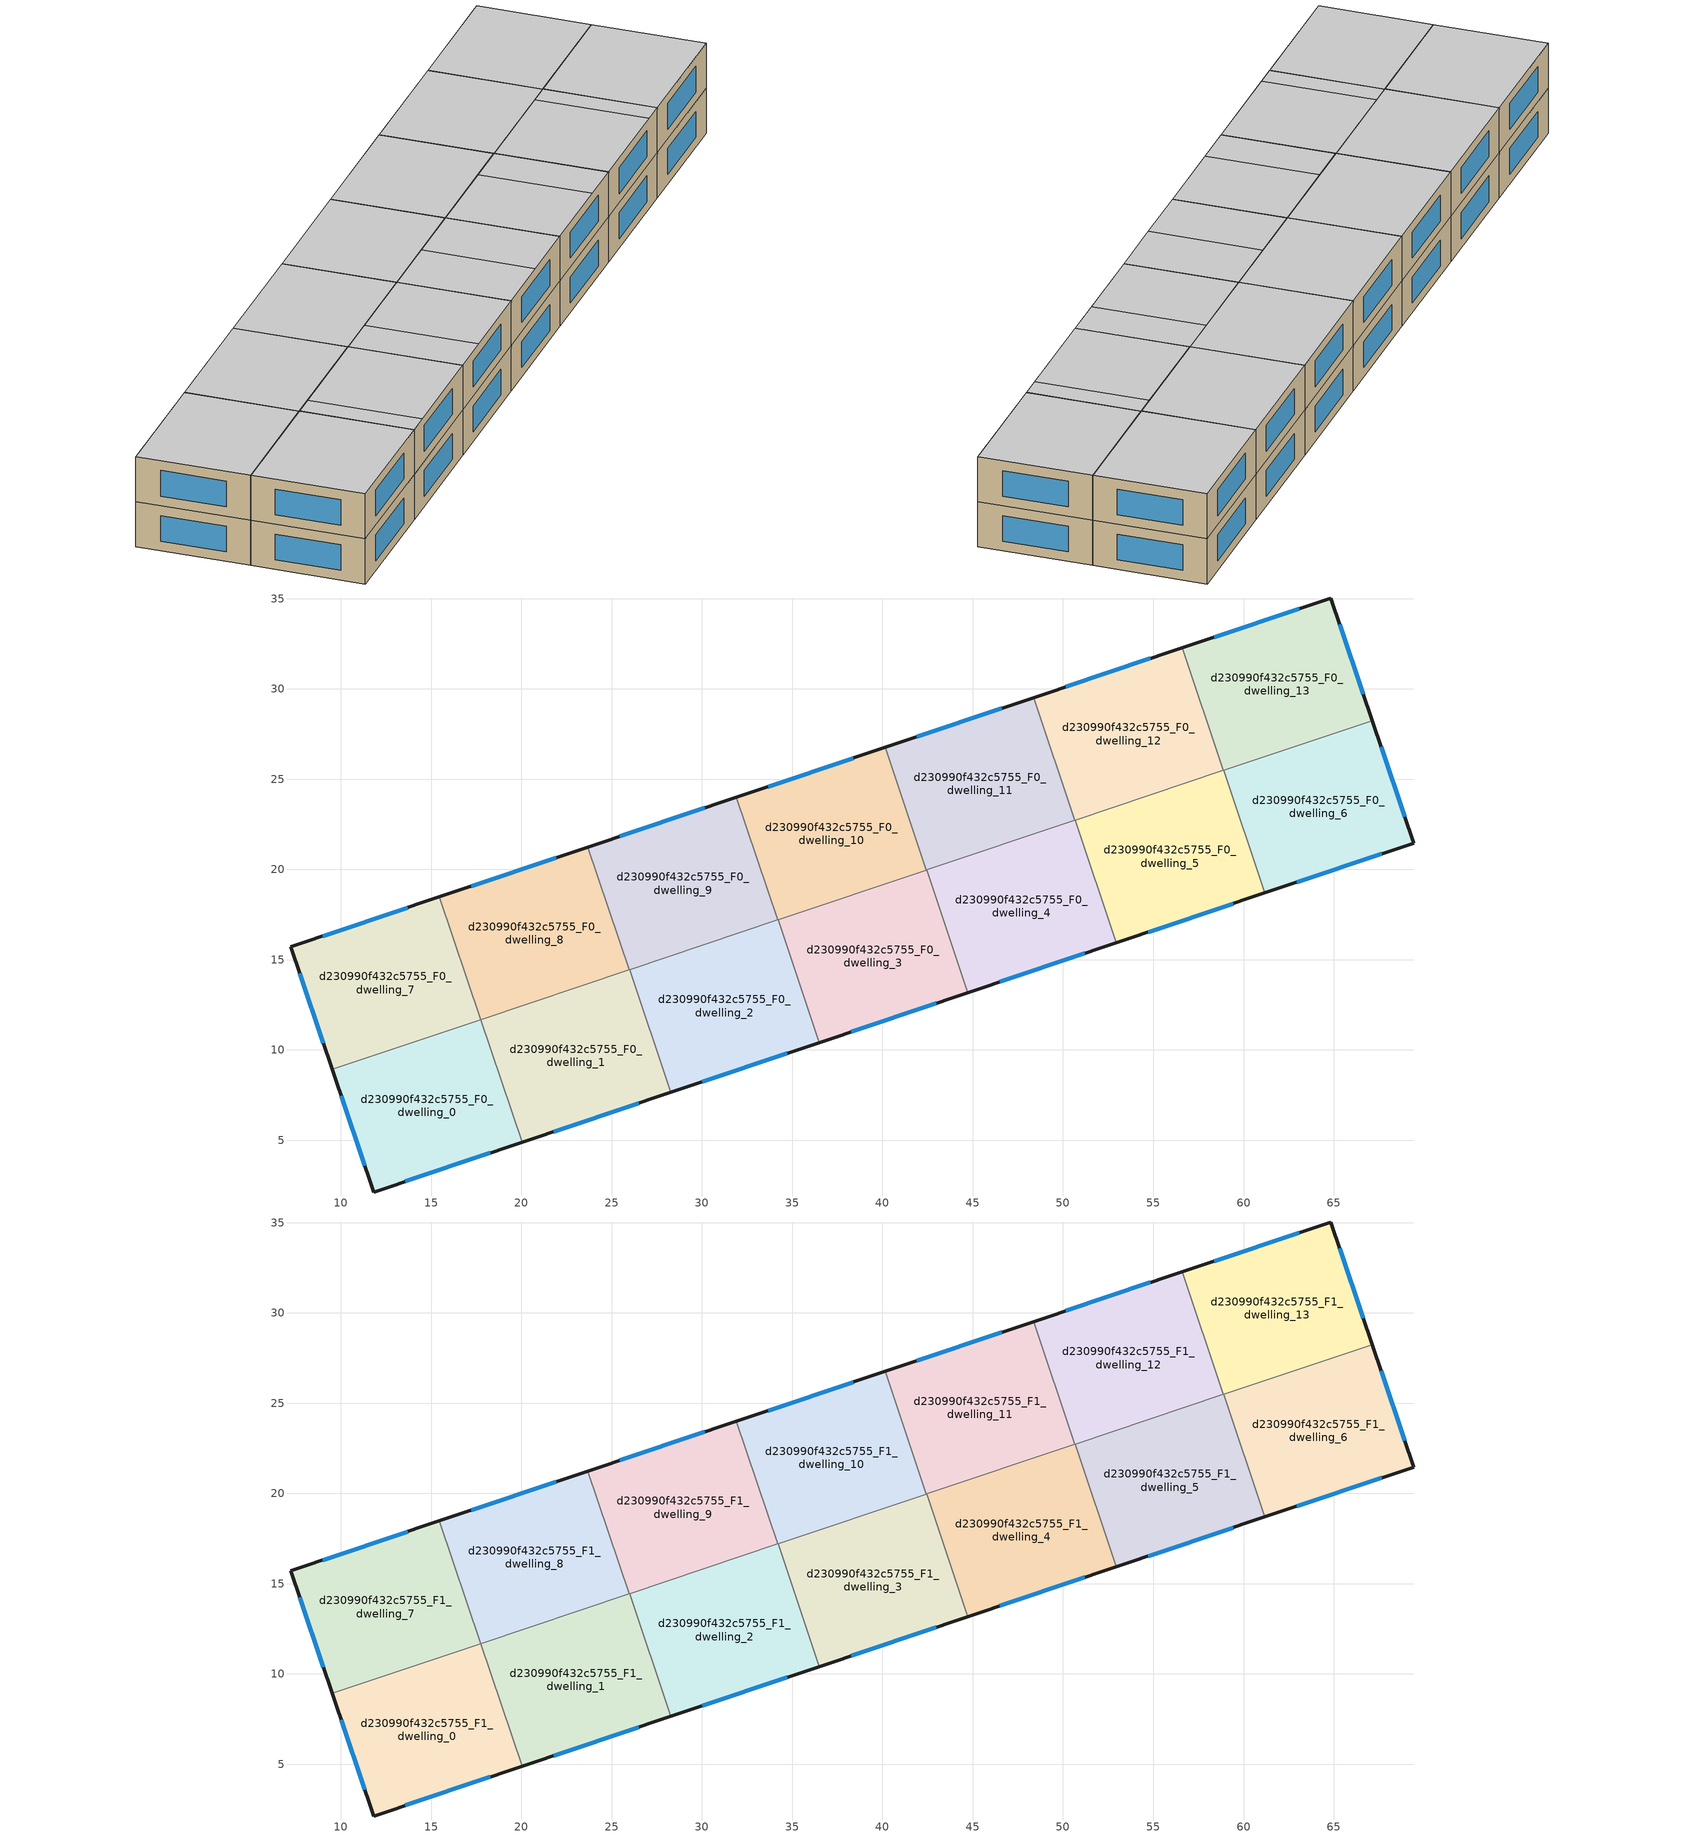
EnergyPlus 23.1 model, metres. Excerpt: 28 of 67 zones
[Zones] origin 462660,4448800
d230990f432c5755_F0_dwelling_0
 floor ground (EU_floor_Construction): 17.76,11.68 20.04,4.89 11.81,2.13 9.52,8.92 z0
 wall outside (EU_wall_Construction): 9.52,8.92 11.81,2.13 20.04,4.89 z0:3
 wall to d230990f432c5755_F0_dwelling_1 (EU_wall_Construction): 20.04,4.89 17.76,11.68 z0:3
 wall to d230990f432c5755_F0_dwelling_7 (EU_wall_Construction): 17.74,11.68 9.52,8.92 z0:3
 wall to d230990f432c5755_F0_dwelling_8 (EU_wall_Construction): 17.76,11.68 17.74,11.68 z0:3
 window (EU_Window_Construction): 13.57,2.72 18.27,4.3 / 10.01,7.47 11.32,3.59 z0.64:2.36
d230990f432c5755_F0_dwelling_1
 floor ground (EU_floor_Construction): 25.99,14.45 28.27,7.65 20.04,4.89 17.76,11.68 25.96,14.44 z0
 wall outside (EU_wall_Construction): 20.04,4.89 28.27,7.65 z0:3
 wall to d230990f432c5755_F0_dwelling_2 (EU_wall_Construction): 28.27,7.65 25.99,14.45 z0:3
 wall to d230990f432c5755_F0_dwelling_8 (EU_wall_Construction): 25.96,14.44 17.76,11.68 z0:3
 wall to d230990f432c5755_F0_dwelling_9 (EU_wall_Construction): 25.99,14.45 25.96,14.44 z0:3
 window (EU_Window_Construction): 21.8,5.48 26.5,7.06 z0.64:2.36
d230990f432c5755_F0_dwelling_10
 floor ground (EU_floor_Construction): 40.14,26.76 42.42,19.96 34.19,17.2 31.91,24 z0
 wall outside (EU_wall_Construction): 40.14,26.76 31.91,24 z0:3
 wall to d230990f432c5755_F0_dwelling_11 (EU_wall_Construction): 42.42,19.96 40.14,26.76 z0:3
 wall to d230990f432c5755_F0_dwelling_9 (EU_wall_Construction): 31.91,24 34.19,17.2 z0:3
 wall to d230990f432c5755_F0_dwelling_3 (EU_wall_Construction): 34.22,17.21 42.42,19.96 z0:3
 wall to d230990f432c5755_F0_dwelling_2 (EU_wall_Construction): 34.19,17.2 34.22,17.21 z0:3
 window (EU_Window_Construction): 38.38,26.16 33.68,24.59 z0.64:2.36
d230990f432c5755_F0_dwelling_11
 floor ground (EU_floor_Construction): 48.38,29.52 50.66,22.72 42.42,19.96 40.14,26.76 z0
 wall outside (EU_wall_Construction): 48.38,29.52 40.14,26.76 z0:3
 wall to d230990f432c5755_F0_dwelling_12 (EU_wall_Construction): 50.66,22.72 48.38,29.52 z0:3
 wall to d230990f432c5755_F0_dwelling_4 (EU_wall_Construction): 42.45,19.97 50.66,22.72 z0:3
 wall to d230990f432c5755_F0_dwelling_3 (EU_wall_Construction): 42.42,19.96 42.45,19.97 z0:3
 window (EU_Window_Construction): 46.61,28.92 41.91,27.35 z0.64:2.36
d230990f432c5755_F0_dwelling_12
 floor ground (EU_floor_Construction): 56.61,32.28 58.89,25.48 50.66,22.72 48.38,29.52 z0
 wall outside (EU_wall_Construction): 56.61,32.28 48.38,29.52 z0:3
 wall to d230990f432c5755_F0_dwelling_13 (EU_wall_Construction): 58.89,25.48 56.61,32.28 z0:3
 wall to d230990f432c5755_F0_dwelling_5 (EU_wall_Construction): 50.68,22.73 58.89,25.48 z0:3
 wall to d230990f432c5755_F0_dwelling_4 (EU_wall_Construction): 50.66,22.72 50.68,22.73 z0:3
 window (EU_Window_Construction): 54.85,31.69 50.14,30.11 z0.64:2.36
d230990f432c5755_F0_dwelling_13
 floor ground (EU_floor_Construction): 64.84,35.04 67.13,28.25 58.89,25.48 56.61,32.28 z0
 wall outside (EU_wall_Construction): 67.13,28.25 64.84,35.04 56.61,32.28 z0:3
 wall to d230990f432c5755_F0_dwelling_6 (EU_wall_Construction): 58.91,25.49 67.13,28.25 z0:3
 wall to d230990f432c5755_F0_dwelling_5 (EU_wall_Construction): 58.89,25.48 58.91,25.49 z0:3
 window (EU_Window_Construction): 66.64,29.7 65.33,33.58 / 63.08,34.45 58.37,32.87 z0.64:2.36
d230990f432c5755_F0_dwelling_2
 floor ground (EU_floor_Construction): 34.22,17.21 36.5,10.41 28.27,7.65 25.99,14.45 z0
 wall outside (EU_wall_Construction): 28.27,7.65 36.5,10.41 z0:3
 wall to d230990f432c5755_F0_dwelling_3 (EU_wall_Construction): 36.5,10.41 34.22,17.21 z0:3
 wall to d230990f432c5755_F0_dwelling_9 (EU_wall_Construction): 34.19,17.2 25.99,14.45 z0:3
 window (EU_Window_Construction): 30.03,8.24 34.73,9.82 z0.64:2.36
d230990f432c5755_F0_dwelling_3
 floor ground (EU_floor_Construction): 42.45,19.97 44.73,13.17 36.5,10.41 34.22,17.21 z0
 wall outside (EU_wall_Construction): 36.5,10.41 44.73,13.17 z0:3
 wall to d230990f432c5755_F0_dwelling_4 (EU_wall_Construction): 44.73,13.17 42.45,19.97 z0:3
 window (EU_Window_Construction): 38.26,11 42.96,12.58 z0.64:2.36
d230990f432c5755_F0_dwelling_4
 floor ground (EU_floor_Construction): 50.68,22.73 52.96,15.93 44.73,13.17 42.45,19.97 z0
 wall outside (EU_wall_Construction): 44.73,13.17 52.96,15.93 z0:3
 wall to d230990f432c5755_F0_dwelling_5 (EU_wall_Construction): 52.96,15.93 50.68,22.73 z0:3
 window (EU_Window_Construction): 46.49,13.77 51.2,15.34 z0.64:2.36
d230990f432c5755_F0_dwelling_5
 floor ground (EU_floor_Construction): 58.91,25.49 61.19,18.7 52.96,15.93 50.68,22.73 z0
 wall outside (EU_wall_Construction): 52.96,15.93 61.19,18.7 z0:3
 wall to d230990f432c5755_F0_dwelling_6 (EU_wall_Construction): 61.19,18.7 58.91,25.49 z0:3
 window (EU_Window_Construction): 54.72,16.53 59.43,18.1 z0.64:2.36
d230990f432c5755_F0_dwelling_6
 floor ground (EU_floor_Construction): 67.13,28.25 69.43,21.46 61.19,18.7 58.91,25.49 z0
 wall outside (EU_wall_Construction): 61.19,18.7 69.43,21.46 67.13,28.25 z0:3
 window (EU_Window_Construction): 68.94,22.91 67.62,26.8 / 62.95,19.29 67.66,20.87 z0.64:2.36
d230990f432c5755_F0_dwelling_7
 floor ground (EU_floor_Construction): 15.46,18.48 17.74,11.68 9.52,8.92 7.22,15.72 z0
 wall outside (EU_wall_Construction): 15.46,18.48 7.22,15.72 9.52,8.92 z0:3
 wall to d230990f432c5755_F0_dwelling_8 (EU_wall_Construction): 17.74,11.68 15.46,18.48 z0:3
 window (EU_Window_Construction): 7.71,14.26 9.03,10.38 / 13.69,17.89 8.99,16.31 z0.64:2.36
d230990f432c5755_F0_dwelling_8
 floor ground (EU_floor_Construction): 23.68,21.24 25.96,14.44 17.74,11.68 15.46,18.48 z0
 wall outside (EU_wall_Construction): 23.68,21.24 15.46,18.48 z0:3
 wall to d230990f432c5755_F0_dwelling_9 (EU_wall_Construction): 25.96,14.44 23.68,21.24 z0:3
 window (EU_Window_Construction): 21.92,20.65 17.22,19.07 z0.64:2.36
d230990f432c5755_F0_dwelling_9
 floor ground (EU_floor_Construction): 31.91,24 34.19,17.2 25.96,14.44 23.68,21.24 z0
 wall outside (EU_wall_Construction): 31.91,24 23.68,21.24 z0:3
 window (EU_Window_Construction): 30.15,23.41 25.45,21.83 z0.64:2.36
d230990f432c5755_F1_dwelling_0
 floor to d230990f432c5755_F0_dwelling_0 (EU_floor_Construction): 17.76,11.68 20.04,4.89 11.81,2.13 9.52,8.92 z3
 wall outside (EU_wall_Construction): 9.52,8.92 11.81,2.13 20.04,4.89 z3:6
 wall to d230990f432c5755_F1_dwelling_1 (EU_wall_Construction): 20.04,4.89 17.76,11.68 z3:6
 wall to d230990f432c5755_F1_dwelling_7 (EU_wall_Construction): 17.74,11.68 9.52,8.92 z3:6
 wall to d230990f432c5755_F1_dwelling_8 (EU_wall_Construction): 17.76,11.68 17.74,11.68 z3:6
 window (EU_Window_Construction): 13.57,2.72 18.27,4.3 / 10.01,7.47 11.32,3.59 z3.64:5.36
 ceiling to d230990f432c5755_F2_dwelling_0 (EU_floor_Construction): 20.04,4.89 17.76,11.68 9.52,8.92 11.81,2.13 z6
d230990f432c5755_F1_dwelling_1
 floor to d230990f432c5755_F0_dwelling_1 (EU_floor_Construction): 25.99,14.45 28.27,7.65 20.04,4.89 17.76,11.68 25.96,14.44 z3
 wall outside (EU_wall_Construction): 20.04,4.89 28.27,7.65 z3:6
 wall to d230990f432c5755_F1_dwelling_2 (EU_wall_Construction): 28.27,7.65 25.99,14.45 z3:6
 wall to d230990f432c5755_F1_dwelling_8 (EU_wall_Construction): 25.96,14.44 17.76,11.68 z3:6
 wall to d230990f432c5755_F1_dwelling_9 (EU_wall_Construction): 25.99,14.45 25.96,14.44 z3:6
 window (EU_Window_Construction): 21.8,5.48 26.5,7.06 z3.64:5.36
 ceiling to d230990f432c5755_F2_dwelling_1 (EU_floor_Construction): 28.27,7.65 25.99,14.45 25.97,14.44 19.13,12.14 21.41,5.35 z6
 ceiling to d230990f432c5755_F2_dwelling_0 (EU_floor_Construction): 21.41,5.35 19.13,12.14 17.76,11.68 20.04,4.89 z6
d230990f432c5755_F1_dwelling_10
 floor to d230990f432c5755_F0_dwelling_10 (EU_floor_Construction): 40.14,26.76 42.42,19.96 34.19,17.2 31.91,24 z3
 wall outside (EU_wall_Construction): 40.14,26.76 31.91,24 z3:6
 wall to d230990f432c5755_F1_dwelling_11 (EU_wall_Construction): 42.42,19.96 40.14,26.76 z3:6
 wall to d230990f432c5755_F1_dwelling_9 (EU_wall_Construction): 31.91,24 34.19,17.2 z3:6
 wall to d230990f432c5755_F1_dwelling_3 (EU_wall_Construction): 34.22,17.21 42.42,19.96 z3:6
 wall to d230990f432c5755_F1_dwelling_2 (EU_wall_Construction): 34.19,17.2 34.22,17.21 z3:6
 window (EU_Window_Construction): 38.38,26.16 33.68,24.59 z3.64:5.36
 ceiling to d230990f432c5755_F2_dwelling_9 (EU_floor_Construction): 42.42,19.96 40.14,26.76 31.91,24 34.19,17.2 z6
d230990f432c5755_F1_dwelling_11
 floor to d230990f432c5755_F0_dwelling_11 (EU_floor_Construction): 48.38,29.52 50.66,22.72 42.42,19.96 40.14,26.76 z3
 wall outside (EU_wall_Construction): 48.38,29.52 40.14,26.76 z3:6
 wall to d230990f432c5755_F1_dwelling_12 (EU_wall_Construction): 50.66,22.72 48.38,29.52 z3:6
 wall to d230990f432c5755_F1_dwelling_4 (EU_wall_Construction): 42.45,19.97 50.66,22.72 z3:6
 wall to d230990f432c5755_F1_dwelling_3 (EU_wall_Construction): 42.42,19.96 42.45,19.97 z3:6
 window (EU_Window_Construction): 46.61,28.92 41.91,27.35 z3.64:5.36
 ceiling to d230990f432c5755_F2_dwelling_10 (EU_floor_Construction): 50.66,22.72 48.38,29.52 40.14,26.76 42.42,19.96 z6
d230990f432c5755_F1_dwelling_12
 floor to d230990f432c5755_F0_dwelling_12 (EU_floor_Construction): 56.61,32.28 58.89,25.48 50.66,22.72 48.38,29.52 z3
 wall outside (EU_wall_Construction): 56.61,32.28 48.38,29.52 z3:6
 wall to d230990f432c5755_F1_dwelling_13 (EU_wall_Construction): 58.89,25.48 56.61,32.28 z3:6
 wall to d230990f432c5755_F1_dwelling_5 (EU_wall_Construction): 50.68,22.73 58.89,25.48 z3:6
 wall to d230990f432c5755_F1_dwelling_4 (EU_wall_Construction): 50.66,22.72 50.68,22.73 z3:6
 window (EU_Window_Construction): 54.85,31.69 50.14,30.11 z3.64:5.36
 ceiling to d230990f432c5755_F2_dwelling_11 (EU_floor_Construction): 58.89,25.48 56.61,32.28 48.38,29.52 50.66,22.72 z6
d230990f432c5755_F1_dwelling_13
 floor to d230990f432c5755_F0_dwelling_13 (EU_floor_Construction): 64.84,35.04 67.13,28.25 58.89,25.48 56.61,32.28 z3
 wall outside (EU_wall_Construction): 67.13,28.25 64.84,35.04 56.61,32.28 z3:6
 wall to d230990f432c5755_F1_dwelling_6 (EU_wall_Construction): 58.91,25.49 67.13,28.25 z3:6
 wall to d230990f432c5755_F1_dwelling_5 (EU_wall_Construction): 58.89,25.48 58.91,25.49 z3:6
 window (EU_Window_Construction): 66.64,29.7 65.33,33.58 / 63.08,34.45 58.37,32.87 z3.64:5.36
 ceiling to d230990f432c5755_F2_dwelling_12 (EU_floor_Construction): 67.13,28.25 64.84,35.04 56.61,32.28 58.89,25.48 z6
d230990f432c5755_F1_dwelling_2
 floor to d230990f432c5755_F0_dwelling_2 (EU_floor_Construction): 34.22,17.21 36.5,10.41 28.27,7.65 25.99,14.45 z3
 wall outside (EU_wall_Construction): 28.27,7.65 36.5,10.41 z3:6
 wall to d230990f432c5755_F1_dwelling_3 (EU_wall_Construction): 36.5,10.41 34.22,17.21 z3:6
 wall to d230990f432c5755_F1_dwelling_9 (EU_wall_Construction): 34.19,17.2 25.99,14.45 z3:6
 window (EU_Window_Construction): 30.03,8.24 34.73,9.82 z3.64:5.36
 ceiling to d230990f432c5755_F2_dwelling_2 (EU_floor_Construction): 36.5,10.41 34.22,17.21 28.73,15.37 31.01,8.57 z6
 ceiling to d230990f432c5755_F2_dwelling_1 (EU_floor_Construction): 31.01,8.57 28.73,15.37 25.99,14.45 28.27,7.65 z6
d230990f432c5755_F1_dwelling_3
 floor to d230990f432c5755_F0_dwelling_3 (EU_floor_Construction): 42.45,19.97 44.73,13.17 36.5,10.41 34.22,17.21 z3
 wall outside (EU_wall_Construction): 36.5,10.41 44.73,13.17 z3:6
 wall to d230990f432c5755_F1_dwelling_4 (EU_wall_Construction): 44.73,13.17 42.45,19.97 z3:6
 window (EU_Window_Construction): 38.26,11 42.96,12.58 z3.64:5.36
 ceiling to d230990f432c5755_F2_dwelling_3 (EU_floor_Construction): 44.73,13.17 42.45,19.97 38.33,18.59 40.61,11.79 z6
 ceiling to d230990f432c5755_F2_dwelling_2 (EU_floor_Construction): 40.61,11.79 38.33,18.59 34.22,17.21 36.5,10.41 z6
d230990f432c5755_F1_dwelling_4
 floor to d230990f432c5755_F0_dwelling_4 (EU_floor_Construction): 50.68,22.73 52.96,15.93 44.73,13.17 42.45,19.97 z3
 wall outside (EU_wall_Construction): 44.73,13.17 52.96,15.93 z3:6
 wall to d230990f432c5755_F1_dwelling_5 (EU_wall_Construction): 52.96,15.93 50.68,22.73 z3:6
 window (EU_Window_Construction): 46.49,13.77 51.2,15.34 z3.64:5.36
 ceiling to d230990f432c5755_F2_dwelling_3 (EU_floor_Construction): 50.22,15.01 47.94,21.81 42.45,19.97 44.73,13.17 z6
 ceiling to d230990f432c5755_F2_dwelling_4 (EU_floor_Construction): 52.96,15.94 50.68,22.73 47.94,21.81 50.22,15.01 z6
d230990f432c5755_F1_dwelling_5
 floor to d230990f432c5755_F0_dwelling_5 (EU_floor_Construction): 58.91,25.49 61.19,18.7 52.96,15.93 50.68,22.73 z3
 wall outside (EU_wall_Construction): 52.96,15.93 61.19,18.7 z3:6
 wall to d230990f432c5755_F1_dwelling_6 (EU_wall_Construction): 61.19,18.7 58.91,25.49 z3:6
 window (EU_Window_Construction): 54.72,16.53 59.43,18.1 z3.64:5.36
 ceiling to d230990f432c5755_F2_dwelling_5 (EU_floor_Construction): 61.19,18.7 58.91,25.49 57.54,25.03 59.82,18.24 z6
 ceiling to d230990f432c5755_F2_dwelling_4 (EU_floor_Construction): 59.82,18.24 57.54,25.03 50.68,22.73 52.96,15.94 z6
d230990f432c5755_F1_dwelling_6
 floor to d230990f432c5755_F0_dwelling_6 (EU_floor_Construction): 67.13,28.25 69.43,21.46 61.19,18.7 58.91,25.49 z3
 wall outside (EU_wall_Construction): 61.19,18.7 69.43,21.46 67.13,28.25 z3:6
 window (EU_Window_Construction): 68.94,22.91 67.62,26.8 / 62.95,19.29 67.66,20.87 z3.64:5.36
 ceiling to d230990f432c5755_F2_dwelling_5 (EU_floor_Construction): 69.43,21.46 67.13,28.25 58.91,25.49 61.19,18.7 z6
d230990f432c5755_F1_dwelling_7
 floor to d230990f432c5755_F0_dwelling_7 (EU_floor_Construction): 15.46,18.48 17.74,11.68 9.52,8.92 7.22,15.72 z3
 wall outside (EU_wall_Construction): 15.46,18.48 7.22,15.72 9.52,8.92 z3:6
 wall to d230990f432c5755_F1_dwelling_8 (EU_wall_Construction): 17.74,11.68 15.46,18.48 z3:6
 window (EU_Window_Construction): 7.71,14.26 9.03,10.38 / 13.69,17.89 8.99,16.31 z3.64:5.36
 ceiling to d230990f432c5755_F2_dwelling_6 (EU_floor_Construction): 17.74,11.68 15.46,18.48 7.22,15.72 9.52,8.92 z6
d230990f432c5755_F1_dwelling_8
 floor to d230990f432c5755_F0_dwelling_8 (EU_floor_Construction): 23.68,21.24 25.96,14.44 17.74,11.68 15.46,18.48 z3
 wall outside (EU_wall_Construction): 23.68,21.24 15.46,18.48 z3:6
 wall to d230990f432c5755_F1_dwelling_9 (EU_wall_Construction): 25.96,14.44 23.68,21.24 z3:6
 window (EU_Window_Construction): 21.92,20.65 17.22,19.07 z3.64:5.36
 ceiling to d230990f432c5755_F2_dwelling_7 (EU_floor_Construction): 25.96,14.44 23.68,21.24 15.46,18.48 17.74,11.68 z6
d230990f432c5755_F1_dwelling_9
 floor to d230990f432c5755_F0_dwelling_9 (EU_floor_Construction): 31.91,24 34.19,17.2 25.96,14.44 23.68,21.24 z3
 wall outside (EU_wall_Construction): 31.91,24 23.68,21.24 z3:6
 window (EU_Window_Construction): 30.15,23.41 25.45,21.83 z3.64:5.36
 ceiling to d230990f432c5755_F2_dwelling_8 (EU_floor_Construction): 34.19,17.2 31.91,24 23.68,21.24 25.96,14.44 z6
[Building]
EU S2 Campaign: North Axis=0; Terrain=City; Solar Distribution=FullExterior
[Site:Location]
Yerevan-Zvartnots.Intl.AP: Latitude=40.15; Longitude=44.383; Time Zone=4; Elevation=854
[SizingPeriod:WeatherFileDays]
AnnualSizingPeriod: Begin Month=1; Begin Day of Month=1; End Month=12; End Day of Month=31; Day of Week for Start Day=Monday; Use Weather File Daylight Saving Period=No; Use Weather File Rain and Snow Indicators=No
[MATERIAL]
EU_InternalMass_Material: Roughness=MediumRough; Thickness=0.1; Conductivity=1; Density=1800; Specific Heat=900; Thermal Absorptance=0.9; Solar Absorptance=0.7; Visible Absorptance=0.7
[MATERIAL:NOMASS] Roughness=MediumRough; Thermal Absorptance=0.9; Solar Absorptance=0.7; Visible Absorptance=0.7
Name | Thermal Resistance
EU_wall_NoMass | 1.05043
EU_floor_NoMass | 0.478065
[WINDOWMATERIAL:SIMPLEGLAZINGSYSTEM]
EU_Window_SimpleGlazing: UFactor=2.5566; Solar Heat Gain Coefficient=0.75; Visible Transmittance=0.75
[CONSTRUCTION]
EU_wall_Construction: EU_wall_NoMass
EU_floor_Construction: EU_floor_NoMass
EU_Window_Construction: EU_Window_SimpleGlazing
EU_InternalMass_Construction: EU_InternalMass_Material
[ZONE] Type=1; Multiplier=1; Ceiling Height=autocalculate; Floor Area=autocalculate; Part of Total Floor Area=Yes
Name | Volume
d230990f432c5755_F0_dwelling_0; d230990f432c5755_F1_dwelling_0 | 186.683
d230990f432c5755_F0_dwelling_1; d230990f432c5755_F1_dwelling_1 | 186.669
d230990f432c5755_F0_dwelling_10; d230990f432c5755_F1_dwelling_10; d230990f432c5755_F0_dwelling_7; d230990f432c5755_F1_dwelling_7 | 186.699
d230990f432c5755_F0_dwelling_11; d230990f432c5755_F1_dwelling_11 | 186.665
d230990f432c5755_F0_dwelling_12; d230990f432c5755_F1_dwelling_12; d230990f432c5755_F0_dwelling_13; d230990f432c5755_F1_dwelling_13 | 186.694
d230990f432c5755_F0_dwelling_2; d230990f432c5755_F1_dwelling_2 | 186.682
d230990f432c5755_F0_dwelling_3; d230990f432c5755_F1_dwelling_3 | 186.676
d230990f432c5755_F0_dwelling_4; d230990f432c5755_F1_dwelling_4 | 186.674
d230990f432c5755_F0_dwelling_5; d230990f432c5755_F1_dwelling_5 | 186.675
d230990f432c5755_F0_dwelling_6; d230990f432c5755_F1_dwelling_6 | 186.662
d230990f432c5755_F0_dwelling_8; d230990f432c5755_F1_dwelling_8 | 186.693
d230990f432c5755_F0_dwelling_9; d230990f432c5755_F1_dwelling_9 | 186.684
[INTERNALMASS] Construction=EU_InternalMass_Construction
Name | Zone or ZoneList | Surface Area
d230990f432c5755_F0_dwelling_0_EU_InternalMass | d230990f432c5755_F0_dwelling_0 | 62.2276
d230990f432c5755_F0_dwelling_1_EU_InternalMass | d230990f432c5755_F0_dwelling_1 | 62.2245
d230990f432c5755_F0_dwelling_2_EU_InternalMass | d230990f432c5755_F0_dwelling_2 | 62.2272
d230990f432c5755_F0_dwelling_3_EU_InternalMass | d230990f432c5755_F0_dwelling_3 | 62.2252
d230990f432c5755_F0_dwelling_4_EU_InternalMass | d230990f432c5755_F0_dwelling_4 | 62.2247
d230990f432c5755_F0_dwelling_5_EU_InternalMass | d230990f432c5755_F0_dwelling_5 | 62.2247
d230990f432c5755_F0_dwelling_6_EU_InternalMass | d230990f432c5755_F0_dwelling_6 | 62.2206
d230990f432c5755_F0_dwelling_7_EU_InternalMass | d230990f432c5755_F0_dwelling_7 | 62.2329
d230990f432c5755_F0_dwelling_8_EU_InternalMass | d230990f432c5755_F0_dwelling_8 | 62.2307
d230990f432c5755_F0_dwelling_9_EU_InternalMass | d230990f432c5755_F0_dwelling_9 | 62.2283
d230990f432c5755_F0_dwelling_10_EU_InternalMass | d230990f432c5755_F0_dwelling_10 | 62.233
d230990f432c5755_F0_dwelling_11_EU_InternalMass | d230990f432c5755_F0_dwelling_11 | 62.2215
d230990f432c5755_F0_dwelling_12_EU_InternalMass | d230990f432c5755_F0_dwelling_12 | 62.2311
d230990f432c5755_F0_dwelling_13_EU_InternalMass | d230990f432c5755_F0_dwelling_13 | 62.2314
d230990f432c5755_F1_dwelling_0_EU_InternalMass | d230990f432c5755_F1_dwelling_0 | 62.2276
d230990f432c5755_F1_dwelling_1_EU_InternalMass | d230990f432c5755_F1_dwelling_1 | 62.2245
d230990f432c5755_F1_dwelling_2_EU_InternalMass | d230990f432c5755_F1_dwelling_2 | 62.2272
d230990f432c5755_F1_dwelling_3_EU_InternalMass | d230990f432c5755_F1_dwelling_3 | 62.2252
d230990f432c5755_F1_dwelling_4_EU_InternalMass | d230990f432c5755_F1_dwelling_4 | 62.2247
d230990f432c5755_F1_dwelling_5_EU_InternalMass | d230990f432c5755_F1_dwelling_5 | 62.2247
d230990f432c5755_F1_dwelling_6_EU_InternalMass | d230990f432c5755_F1_dwelling_6 | 62.2206
d230990f432c5755_F1_dwelling_7_EU_InternalMass | d230990f432c5755_F1_dwelling_7 | 62.2329
d230990f432c5755_F1_dwelling_8_EU_InternalMass | d230990f432c5755_F1_dwelling_8 | 62.2307
d230990f432c5755_F1_dwelling_9_EU_InternalMass | d230990f432c5755_F1_dwelling_9 | 62.2283
d230990f432c5755_F1_dwelling_10_EU_InternalMass | d230990f432c5755_F1_dwelling_10 | 62.233
d230990f432c5755_F1_dwelling_11_EU_InternalMass | d230990f432c5755_F1_dwelling_11 | 62.2215
d230990f432c5755_F1_dwelling_12_EU_InternalMass | d230990f432c5755_F1_dwelling_12 | 62.2311
d230990f432c5755_F1_dwelling_13_EU_InternalMass | d230990f432c5755_F1_dwelling_13 | 62.2314
[OTHEREQUIPMENT] Fuel Type=Electricity; Design Level Calculation Method=Watts/Area; Power per Zone Floor Area=1; Fraction Latent=0; Fraction Radiant=0; Fraction Lost=0; Carbon Dioxide Generation Rate=0; EndUse Subcategory=EU_Step8_InternalGains
Name | Zone or ZoneList or Space or SpaceList | Schedule
EU_Step8_InternalGain_d230990f432c5755_F0_dwelling_0_f000 | d230990f432c5755_F0_dwelling_0 | EU_Step8_GainSchedule_d230990f432c5755_F0_dwelling_0_f000
EU_Step8_InternalGain_d230990f432c5755_F0_dwelling_1_f000 | d230990f432c5755_F0_dwelling_1 | EU_Step8_GainSchedule_d230990f432c5755_F0_dwelling_1_f000
EU_Step8_InternalGain_d230990f432c5755_F0_dwelling_2_f000 | d230990f432c5755_F0_dwelling_2 | EU_Step8_GainSchedule_d230990f432c5755_F0_dwelling_2_f000
EU_Step8_InternalGain_d230990f432c5755_F0_dwelling_3_f000 | d230990f432c5755_F0_dwelling_3 | EU_Step8_GainSchedule_d230990f432c5755_F0_dwelling_3_f000
EU_Step8_InternalGain_d230990f432c5755_F0_dwelling_4_f000 | d230990f432c5755_F0_dwelling_4 | EU_Step8_GainSchedule_d230990f432c5755_F0_dwelling_4_f000
EU_Step8_InternalGain_d230990f432c5755_F0_dwelling_5_f000 | d230990f432c5755_F0_dwelling_5 | EU_Step8_GainSchedule_d230990f432c5755_F0_dwelling_5_f000
EU_Step8_InternalGain_d230990f432c5755_F0_dwelling_6_f000 | d230990f432c5755_F0_dwelling_6 | EU_Step8_GainSchedule_d230990f432c5755_F0_dwelling_6_f000
EU_Step8_InternalGain_d230990f432c5755_F0_dwelling_7_f000 | d230990f432c5755_F0_dwelling_7 | EU_Step8_GainSchedule_d230990f432c5755_F0_dwelling_7_f000
EU_Step8_InternalGain_d230990f432c5755_F0_dwelling_8_f000 | d230990f432c5755_F0_dwelling_8 | EU_Step8_GainSchedule_d230990f432c5755_F0_dwelling_8_f000
EU_Step8_InternalGain_d230990f432c5755_F0_dwelling_9_f000 | d230990f432c5755_F0_dwelling_9 | EU_Step8_GainSchedule_d230990f432c5755_F0_dwelling_9_f000
EU_Step8_InternalGain_d230990f432c5755_F0_dwelling_10_f000 | d230990f432c5755_F0_dwelling_10 | EU_Step8_GainSchedule_d230990f432c5755_F0_dwelling_10_f000
EU_Step8_InternalGain_d230990f432c5755_F0_dwelling_11_f000 | d230990f432c5755_F0_dwelling_11 | EU_Step8_GainSchedule_d230990f432c5755_F0_dwelling_11_f000
EU_Step8_InternalGain_d230990f432c5755_F0_dwelling_12_f000 | d230990f432c5755_F0_dwelling_12 | EU_Step8_GainSchedule_d230990f432c5755_F0_dwelling_12_f000
EU_Step8_InternalGain_d230990f432c5755_F0_dwelling_13_f000 | d230990f432c5755_F0_dwelling_13 | EU_Step8_GainSchedule_d230990f432c5755_F0_dwelling_13_f000
EU_Step8_InternalGain_d230990f432c5755_F1_dwelling_0_f000 | d230990f432c5755_F1_dwelling_0 | EU_Step8_GainSchedule_d230990f432c5755_F1_dwelling_0_f000
EU_Step8_InternalGain_d230990f432c5755_F1_dwelling_1_f000 | d230990f432c5755_F1_dwelling_1 | EU_Step8_GainSchedule_d230990f432c5755_F1_dwelling_1_f000
EU_Step8_InternalGain_d230990f432c5755_F1_dwelling_2_f000 | d230990f432c5755_F1_dwelling_2 | EU_Step8_GainSchedule_d230990f432c5755_F1_dwelling_2_f000
EU_Step8_InternalGain_d230990f432c5755_F1_dwelling_3_f000 | d230990f432c5755_F1_dwelling_3 | EU_Step8_GainSchedule_d230990f432c5755_F1_dwelling_3_f000
EU_Step8_InternalGain_d230990f432c5755_F1_dwelling_4_f000 | d230990f432c5755_F1_dwelling_4 | EU_Step8_GainSchedule_d230990f432c5755_F1_dwelling_4_f000
EU_Step8_InternalGain_d230990f432c5755_F1_dwelling_5_f000 | d230990f432c5755_F1_dwelling_5 | EU_Step8_GainSchedule_d230990f432c5755_F1_dwelling_5_f000
EU_Step8_InternalGain_d230990f432c5755_F1_dwelling_6_f000 | d230990f432c5755_F1_dwelling_6 | EU_Step8_GainSchedule_d230990f432c5755_F1_dwelling_6_f000
EU_Step8_InternalGain_d230990f432c5755_F1_dwelling_7_f000 | d230990f432c5755_F1_dwelling_7 | EU_Step8_GainSchedule_d230990f432c5755_F1_dwelling_7_f000
EU_Step8_InternalGain_d230990f432c5755_F1_dwelling_8_f000 | d230990f432c5755_F1_dwelling_8 | EU_Step8_GainSchedule_d230990f432c5755_F1_dwelling_8_f000
EU_Step8_InternalGain_d230990f432c5755_F1_dwelling_9_f000 | d230990f432c5755_F1_dwelling_9 | EU_Step8_GainSchedule_d230990f432c5755_F1_dwelling_9_f000
EU_Step8_InternalGain_d230990f432c5755_F1_dwelling_10_f000 | d230990f432c5755_F1_dwelling_10 | EU_Step8_GainSchedule_d230990f432c5755_F1_dwelling_10_f000
EU_Step8_InternalGain_d230990f432c5755_F1_dwelling_11_f000 | d230990f432c5755_F1_dwelling_11 | EU_Step8_GainSchedule_d230990f432c5755_F1_dwelling_11_f000
EU_Step8_InternalGain_d230990f432c5755_F1_dwelling_12_f000 | d230990f432c5755_F1_dwelling_12 | EU_Step8_GainSchedule_d230990f432c5755_F1_dwelling_12_f000
EU_Step8_InternalGain_d230990f432c5755_F1_dwelling_13_f000 | d230990f432c5755_F1_dwelling_13 | EU_Step8_GainSchedule_d230990f432c5755_F1_dwelling_13_f000
[ZONEVENTILATION:DESIGNFLOWRATE] Schedule=EU_AlwaysOn; Design Flow Rate Calculation Method=AirChanges/Hour; Air Changes per Hour=0.557805; Ventilation Type=Natural; Fan Pressure Rise=0; Fan Total Efficiency=1; Constant Term Coefficient=1; Temperature Term Coefficient=0; Velocity Term Coefficient=0; Velocity Squared Term Coefficient=0; Minimum Indoor Temperature=-100; Maximum Indoor Temperature=100; Delta Temperature=-100; Minimum Outdoor Temperature=-100; Maximum Outdoor Temperature=100; Maximum Wind Speed=40
Name | Zone or ZoneList or Space or SpaceList
EU_ConstantAir_d230990f432c5755_F0_dwelling_0 | d230990f432c5755_F0_dwelling_0
EU_ConstantAir_d230990f432c5755_F0_dwelling_1 | d230990f432c5755_F0_dwelling_1
EU_ConstantAir_d230990f432c5755_F0_dwelling_2 | d230990f432c5755_F0_dwelling_2
EU_ConstantAir_d230990f432c5755_F0_dwelling_3 | d230990f432c5755_F0_dwelling_3
EU_ConstantAir_d230990f432c5755_F0_dwelling_4 | d230990f432c5755_F0_dwelling_4
EU_ConstantAir_d230990f432c5755_F0_dwelling_5 | d230990f432c5755_F0_dwelling_5
EU_ConstantAir_d230990f432c5755_F0_dwelling_6 | d230990f432c5755_F0_dwelling_6
EU_ConstantAir_d230990f432c5755_F0_dwelling_7 | d230990f432c5755_F0_dwelling_7
EU_ConstantAir_d230990f432c5755_F0_dwelling_8 | d230990f432c5755_F0_dwelling_8
EU_ConstantAir_d230990f432c5755_F0_dwelling_9 | d230990f432c5755_F0_dwelling_9
EU_ConstantAir_d230990f432c5755_F0_dwelling_10 | d230990f432c5755_F0_dwelling_10
EU_ConstantAir_d230990f432c5755_F0_dwelling_11 | d230990f432c5755_F0_dwelling_11
EU_ConstantAir_d230990f432c5755_F0_dwelling_12 | d230990f432c5755_F0_dwelling_12
EU_ConstantAir_d230990f432c5755_F0_dwelling_13 | d230990f432c5755_F0_dwelling_13
EU_ConstantAir_d230990f432c5755_F1_dwelling_0 | d230990f432c5755_F1_dwelling_0
EU_ConstantAir_d230990f432c5755_F1_dwelling_1 | d230990f432c5755_F1_dwelling_1
EU_ConstantAir_d230990f432c5755_F1_dwelling_2 | d230990f432c5755_F1_dwelling_2
EU_ConstantAir_d230990f432c5755_F1_dwelling_3 | d230990f432c5755_F1_dwelling_3
EU_ConstantAir_d230990f432c5755_F1_dwelling_4 | d230990f432c5755_F1_dwelling_4
EU_ConstantAir_d230990f432c5755_F1_dwelling_5 | d230990f432c5755_F1_dwelling_5
EU_ConstantAir_d230990f432c5755_F1_dwelling_6 | d230990f432c5755_F1_dwelling_6
EU_ConstantAir_d230990f432c5755_F1_dwelling_7 | d230990f432c5755_F1_dwelling_7
EU_ConstantAir_d230990f432c5755_F1_dwelling_8 | d230990f432c5755_F1_dwelling_8
EU_ConstantAir_d230990f432c5755_F1_dwelling_9 | d230990f432c5755_F1_dwelling_9
EU_ConstantAir_d230990f432c5755_F1_dwelling_10 | d230990f432c5755_F1_dwelling_10
EU_ConstantAir_d230990f432c5755_F1_dwelling_11 | d230990f432c5755_F1_dwelling_11
EU_ConstantAir_d230990f432c5755_F1_dwelling_12 | d230990f432c5755_F1_dwelling_12
EU_ConstantAir_d230990f432c5755_F1_dwelling_13 | d230990f432c5755_F1_dwelling_13
[HVACTEMPLATE:THERMOSTAT] Constant Heating Setpoint=20; Constant Cooling Setpoint=50
EU_HeatOnly_d230990f432c5755_F0_dwelling_0; EU_HeatOnly_d230990f432c5755_F0_dwelling_1; EU_HeatOnly_d230990f432c5755_F0_dwelling_2; EU_HeatOnly_d230990f432c5755_F0_dwelling_3; EU_HeatOnly_d230990f432c5755_F0_dwelling_4; EU_HeatOnly_d230990f432c5755_F0_dwelling_5; EU_HeatOnly_d230990f432c5755_F0_dwelling_6; EU_HeatOnly_d230990f432c5755_F0_dwelling_7; EU_HeatOnly_d230990f432c5755_F0_dwelling_8; EU_HeatOnly_d230990f432c5755_F0_dwelling_9; EU_HeatOnly_d230990f432c5755_F0_dwelling_10; EU_HeatOnly_d230990f432c5755_F0_dwelling_11; EU_HeatOnly_d230990f432c5755_F0_dwelling_12; EU_HeatOnly_d230990f432c5755_F0_dwelling_13; EU_HeatOnly_d230990f432c5755_F1_dwelling_0; EU_HeatOnly_d230990f432c5755_F1_dwelling_1; EU_HeatOnly_d230990f432c5755_F1_dwelling_2; EU_HeatOnly_d230990f432c5755_F1_dwelling_3; EU_HeatOnly_d230990f432c5755_F1_dwelling_4; EU_HeatOnly_d230990f432c5755_F1_dwelling_5; EU_HeatOnly_d230990f432c5755_F1_dwelling_6; EU_HeatOnly_d230990f432c5755_F1_dwelling_7; EU_HeatOnly_d230990f432c5755_F1_dwelling_8; EU_HeatOnly_d230990f432c5755_F1_dwelling_9; EU_HeatOnly_d230990f432c5755_F1_dwelling_10; EU_HeatOnly_d230990f432c5755_F1_dwelling_11; EU_HeatOnly_d230990f432c5755_F1_dwelling_12; EU_HeatOnly_d230990f432c5755_F1_dwelling_13; EU_HeatOnly_d230990f432c5755_F2_dwelling_0; EU_HeatOnly_d230990f432c5755_F2_dwelling_1; EU_HeatOnly_d230990f432c5755_F2_dwelling_2; EU_HeatOnly_d230990f432c5755_F2_dwelling_3; EU_HeatOnly_d230990f432c5755_F2_dwelling_4; EU_HeatOnly_d230990f432c5755_F2_dwelling_5; EU_HeatOnly_d230990f432c5755_F2_dwelling_6; EU_HeatOnly_d230990f432c5755_F2_dwelling_7; EU_HeatOnly_d230990f432c5755_F2_dwelling_8; EU_HeatOnly_d230990f432c5755_F2_dwelling_9; EU_HeatOnly_d230990f432c5755_F2_dwelling_10; EU_HeatOnly_d230990f432c5755_F2_dwelling_11; EU_HeatOnly_d230990f432c5755_F2_dwelling_12; EU_HeatOnly_d230990f432c5755_F3_dwelling_0; EU_HeatOnly_d230990f432c5755_F3_dwelling_1; EU_HeatOnly_d230990f432c5755_F3_dwelling_2; EU_HeatOnly_d230990f432c5755_F3_dwelling_3; EU_HeatOnly_d230990f432c5755_F3_dwelling_4; EU_HeatOnly_d230990f432c5755_F3_dwelling_5; EU_HeatOnly_d230990f432c5755_F3_dwelling_6; EU_HeatOnly_d230990f432c5755_F3_dwelling_7; EU_HeatOnly_d230990f432c5755_F3_dwelling_8; EU_HeatOnly_d230990f432c5755_F3_dwelling_9; EU_HeatOnly_d230990f432c5755_F3_dwelling_10; EU_HeatOnly_d230990f432c5755_F3_dwelling_11; EU_HeatOnly_d230990f432c5755_F3_dwelling_12; EU_HeatOnly_d230990f432c5755_F4_dwelling_0; EU_HeatOnly_d230990f432c5755_F4_dwelling_1; EU_HeatOnly_d230990f432c5755_F4_dwelling_2; EU_HeatOnly_d230990f432c5755_F4_dwelling_3; EU_HeatOnly_d230990f432c5755_F4_dwelling_4; EU_HeatOnly_d230990f432c5755_F4_dwelling_5; EU_HeatOnly_d230990f432c5755_F4_dwelling_6; EU_HeatOnly_d230990f432c5755_F4_dwelling_7; EU_HeatOnly_d230990f432c5755_F4_dwelling_8; EU_HeatOnly_d230990f432c5755_F4_dwelling_9; EU_HeatOnly_d230990f432c5755_F4_dwelling_10; EU_HeatOnly_d230990f432c5755_F4_dwelling_11; EU_HeatOnly_d230990f432c5755_F4_dwelling_12
[HVACTEMPLATE:ZONE:IDEALLOADSAIRSYSTEM] System Availability Schedule=EU_AlwaysOn; Maximum Heating Supply Air Temperature=50; Minimum Cooling Supply Air Temperature=13; Maximum Heating Supply Air Humidity Ratio=0.0156; Minimum Cooling Supply Air Humidity Ratio=0.0077; Heating Limit=NoLimit; Cooling Limit=NoLimit; Heating Availability Schedule=EU_AlwaysOn; Cooling Availability Schedule=EU_CoolingOff; Dehumidification Control Type=ConstantSensibleHeatRatio; Cooling Sensible Heat Ratio=0.7; Dehumidification Setpoint=60; Humidification Control Type=None; Humidification Setpoint=30; Outdoor Air Method=None; Outdoor Air Flow Rate per Person=0.00944; Outdoor Air Flow Rate per Zone Floor Area=0; Outdoor Air Flow Rate per Zone=0; Demand Controlled Ventilation Type=None; Outdoor Air Economizer Type=NoEconomizer; Heat Recovery Type=None; Sensible Heat Recovery Effectiveness=0.7; Latent Heat Recovery Effectiveness=0.65
Name | Template Thermostat
d230990f432c5755_F0_dwelling_0 | EU_HeatOnly_d230990f432c5755_F0_dwelling_0
d230990f432c5755_F0_dwelling_1 | EU_HeatOnly_d230990f432c5755_F0_dwelling_1
d230990f432c5755_F0_dwelling_2 | EU_HeatOnly_d230990f432c5755_F0_dwelling_2
d230990f432c5755_F0_dwelling_3 | EU_HeatOnly_d230990f432c5755_F0_dwelling_3
d230990f432c5755_F0_dwelling_4 | EU_HeatOnly_d230990f432c5755_F0_dwelling_4
d230990f432c5755_F0_dwelling_5 | EU_HeatOnly_d230990f432c5755_F0_dwelling_5
d230990f432c5755_F0_dwelling_6 | EU_HeatOnly_d230990f432c5755_F0_dwelling_6
d230990f432c5755_F0_dwelling_7 | EU_HeatOnly_d230990f432c5755_F0_dwelling_7
d230990f432c5755_F0_dwelling_8 | EU_HeatOnly_d230990f432c5755_F0_dwelling_8
d230990f432c5755_F0_dwelling_9 | EU_HeatOnly_d230990f432c5755_F0_dwelling_9
d230990f432c5755_F0_dwelling_10 | EU_HeatOnly_d230990f432c5755_F0_dwelling_10
d230990f432c5755_F0_dwelling_11 | EU_HeatOnly_d230990f432c5755_F0_dwelling_11
d230990f432c5755_F0_dwelling_12 | EU_HeatOnly_d230990f432c5755_F0_dwelling_12
d230990f432c5755_F0_dwelling_13 | EU_HeatOnly_d230990f432c5755_F0_dwelling_13
d230990f432c5755_F1_dwelling_0 | EU_HeatOnly_d230990f432c5755_F1_dwelling_0
d230990f432c5755_F1_dwelling_1 | EU_HeatOnly_d230990f432c5755_F1_dwelling_1
d230990f432c5755_F1_dwelling_2 | EU_HeatOnly_d230990f432c5755_F1_dwelling_2
d230990f432c5755_F1_dwelling_3 | EU_HeatOnly_d230990f432c5755_F1_dwelling_3
d230990f432c5755_F1_dwelling_4 | EU_HeatOnly_d230990f432c5755_F1_dwelling_4
d230990f432c5755_F1_dwelling_5 | EU_HeatOnly_d230990f432c5755_F1_dwelling_5
d230990f432c5755_F1_dwelling_6 | EU_HeatOnly_d230990f432c5755_F1_dwelling_6
d230990f432c5755_F1_dwelling_7 | EU_HeatOnly_d230990f432c5755_F1_dwelling_7
d230990f432c5755_F1_dwelling_8 | EU_HeatOnly_d230990f432c5755_F1_dwelling_8
d230990f432c5755_F1_dwelling_9 | EU_HeatOnly_d230990f432c5755_F1_dwelling_9
d230990f432c5755_F1_dwelling_10 | EU_HeatOnly_d230990f432c5755_F1_dwelling_10
d230990f432c5755_F1_dwelling_11 | EU_HeatOnly_d230990f432c5755_F1_dwelling_11
d230990f432c5755_F1_dwelling_12 | EU_HeatOnly_d230990f432c5755_F1_dwelling_12
d230990f432c5755_F1_dwelling_13 | EU_HeatOnly_d230990f432c5755_F1_dwelling_13
[SIZING:ZONE] Zone Cooling Design Supply Air Temperature Input Method=SupplyAirTemperature; Zone Cooling Design Supply Air Temperature=13; Zone Heating Design Supply Air Temperature Input Method=SupplyAirTemperature; Zone Heating Design Supply Air Temperature=50; Zone Cooling Design Supply Air Humidity Ratio=0.008; Zone Heating Design Supply Air Humidity Ratio=0.008; Cooling Design Air Flow Method=DesignDay; Cooling Design Air Flow Rate=0; Cooling Minimum Air Flow per Zone Floor Area=0.000762; Cooling Minimum Air Flow=0; Cooling Minimum Air Flow Fraction=0.2; Heating Design Air Flow Method=DesignDay; Heating Design Air Flow Rate=0; Heating Maximum Air Flow per Zone Floor Area=0.002032; Heating Maximum Air Flow=0.141576; Heating Maximum Air Flow Fraction=0.3; Account for Dedicated Outdoor Air System=No; Dedicated Outdoor Air System Control Strategy=NeutralSupplyAir; Dedicated Outdoor Air Low Setpoint Temperature for Design=autosize; Dedicated Outdoor Air High Setpoint Temperature for Design=autosize; Zone Load Sizing Method=Sensible Load Only No Latent Load; Zone Latent Cooling Design Supply Air Humidity Ratio Input Method=HumidityRatioDifference; Zone Cooling Design Supply Air Humidity Ratio Difference=0.005; Zone Latent Heating Design Supply Air Humidity Ratio Input Method=HumidityRatioDifference; Zone Humidification Design Supply Air Humidity Ratio Difference=0.005
d230990f432c5755_F0_dwelling_0; d230990f432c5755_F0_dwelling_1; d230990f432c5755_F0_dwelling_2; d230990f432c5755_F0_dwelling_3; d230990f432c5755_F0_dwelling_4; d230990f432c5755_F0_dwelling_5; d230990f432c5755_F0_dwelling_6; d230990f432c5755_F0_dwelling_7; d230990f432c5755_F0_dwelling_8; d230990f432c5755_F0_dwelling_9; d230990f432c5755_F0_dwelling_10; d230990f432c5755_F0_dwelling_11; d230990f432c5755_F0_dwelling_12; d230990f432c5755_F0_dwelling_13; d230990f432c5755_F1_dwelling_0; d230990f432c5755_F1_dwelling_1; d230990f432c5755_F1_dwelling_2; d230990f432c5755_F1_dwelling_3; d230990f432c5755_F1_dwelling_4; d230990f432c5755_F1_dwelling_5; d230990f432c5755_F1_dwelling_6; d230990f432c5755_F1_dwelling_7; d230990f432c5755_F1_dwelling_8; d230990f432c5755_F1_dwelling_9; d230990f432c5755_F1_dwelling_10; d230990f432c5755_F1_dwelling_11; d230990f432c5755_F1_dwelling_12; d230990f432c5755_F1_dwelling_13
[SCHEDULE:CONSTANT]
Name | Hourly Value
EU_AlwaysOn | 1
EU_CoolingOff | 0
[SCHEDULE:FILE] Column Number=1; Rows to Skip at Top=0; Number of Hours of Data=8760; Column Separator=Comma; Interpolate to Timestep=No; Minutes per Item=60; Adjust Schedule for Daylight Savings=Yes
Name | File
EU_Step8_GainSchedule_d230990f432c5755_F0_dwelling_0_f000 | ../../schedules/d230990f432c5755/d230990f432c5755_F0_dwelling_0_f000_gain.csv
EU_Step8_GainSchedule_d230990f432c5755_F0_dwelling_1_f000 | ../../schedules/d230990f432c5755/d230990f432c5755_F0_dwelling_1_f000_gain.csv
EU_Step8_GainSchedule_d230990f432c5755_F0_dwelling_2_f000 | ../../schedules/d230990f432c5755/d230990f432c5755_F0_dwelling_2_f000_gain.csv
EU_Step8_GainSchedule_d230990f432c5755_F0_dwelling_3_f000 | ../../schedules/d230990f432c5755/d230990f432c5755_F0_dwelling_3_f000_gain.csv
EU_Step8_GainSchedule_d230990f432c5755_F0_dwelling_4_f000 | ../../schedules/d230990f432c5755/d230990f432c5755_F0_dwelling_4_f000_gain.csv
EU_Step8_GainSchedule_d230990f432c5755_F0_dwelling_5_f000 | ../../schedules/d230990f432c5755/d230990f432c5755_F0_dwelling_5_f000_gain.csv
EU_Step8_GainSchedule_d230990f432c5755_F0_dwelling_6_f000 | ../../schedules/d230990f432c5755/d230990f432c5755_F0_dwelling_6_f000_gain.csv
EU_Step8_GainSchedule_d230990f432c5755_F0_dwelling_7_f000 | ../../schedules/d230990f432c5755/d230990f432c5755_F0_dwelling_7_f000_gain.csv
EU_Step8_GainSchedule_d230990f432c5755_F0_dwelling_8_f000 | ../../schedules/d230990f432c5755/d230990f432c5755_F0_dwelling_8_f000_gain.csv
EU_Step8_GainSchedule_d230990f432c5755_F0_dwelling_9_f000 | ../../schedules/d230990f432c5755/d230990f432c5755_F0_dwelling_9_f000_gain.csv
EU_Step8_GainSchedule_d230990f432c5755_F0_dwelling_10_f000 | ../../schedules/d230990f432c5755/d230990f432c5755_F0_dwelling_10_f000_gain.csv
EU_Step8_GainSchedule_d230990f432c5755_F0_dwelling_11_f000 | ../../schedules/d230990f432c5755/d230990f432c5755_F0_dwelling_11_f000_gain.csv
EU_Step8_GainSchedule_d230990f432c5755_F0_dwelling_12_f000 | ../../schedules/d230990f432c5755/d230990f432c5755_F0_dwelling_12_f000_gain.csv
EU_Step8_GainSchedule_d230990f432c5755_F0_dwelling_13_f000 | ../../schedules/d230990f432c5755/d230990f432c5755_F0_dwelling_13_f000_gain.csv
EU_Step8_GainSchedule_d230990f432c5755_F1_dwelling_0_f000 | ../../schedules/d230990f432c5755/d230990f432c5755_F1_dwelling_0_f000_gain.csv
EU_Step8_GainSchedule_d230990f432c5755_F1_dwelling_1_f000 | ../../schedules/d230990f432c5755/d230990f432c5755_F1_dwelling_1_f000_gain.csv
EU_Step8_GainSchedule_d230990f432c5755_F1_dwelling_2_f000 | ../../schedules/d230990f432c5755/d230990f432c5755_F1_dwelling_2_f000_gain.csv
EU_Step8_GainSchedule_d230990f432c5755_F1_dwelling_3_f000 | ../../schedules/d230990f432c5755/d230990f432c5755_F1_dwelling_3_f000_gain.csv
EU_Step8_GainSchedule_d230990f432c5755_F1_dwelling_4_f000 | ../../schedules/d230990f432c5755/d230990f432c5755_F1_dwelling_4_f000_gain.csv
EU_Step8_GainSchedule_d230990f432c5755_F1_dwelling_5_f000 | ../../schedules/d230990f432c5755/d230990f432c5755_F1_dwelling_5_f000_gain.csv
EU_Step8_GainSchedule_d230990f432c5755_F1_dwelling_6_f000 | ../../schedules/d230990f432c5755/d230990f432c5755_F1_dwelling_6_f000_gain.csv
EU_Step8_GainSchedule_d230990f432c5755_F1_dwelling_7_f000 | ../../schedules/d230990f432c5755/d230990f432c5755_F1_dwelling_7_f000_gain.csv
EU_Step8_GainSchedule_d230990f432c5755_F1_dwelling_8_f000 | ../../schedules/d230990f432c5755/d230990f432c5755_F1_dwelling_8_f000_gain.csv
EU_Step8_GainSchedule_d230990f432c5755_F1_dwelling_9_f000 | ../../schedules/d230990f432c5755/d230990f432c5755_F1_dwelling_9_f000_gain.csv
EU_Step8_GainSchedule_d230990f432c5755_F1_dwelling_10_f000 | ../../schedules/d230990f432c5755/d230990f432c5755_F1_dwelling_10_f000_gain.csv
EU_Step8_GainSchedule_d230990f432c5755_F1_dwelling_11_f000 | ../../schedules/d230990f432c5755/d230990f432c5755_F1_dwelling_11_f000_gain.csv
EU_Step8_GainSchedule_d230990f432c5755_F1_dwelling_12_f000 | ../../schedules/d230990f432c5755/d230990f432c5755_F1_dwelling_12_f000_gain.csv
EU_Step8_GainSchedule_d230990f432c5755_F1_dwelling_13_f000 | ../../schedules/d230990f432c5755/d230990f432c5755_F1_dwelling_13_f000_gain.csv
